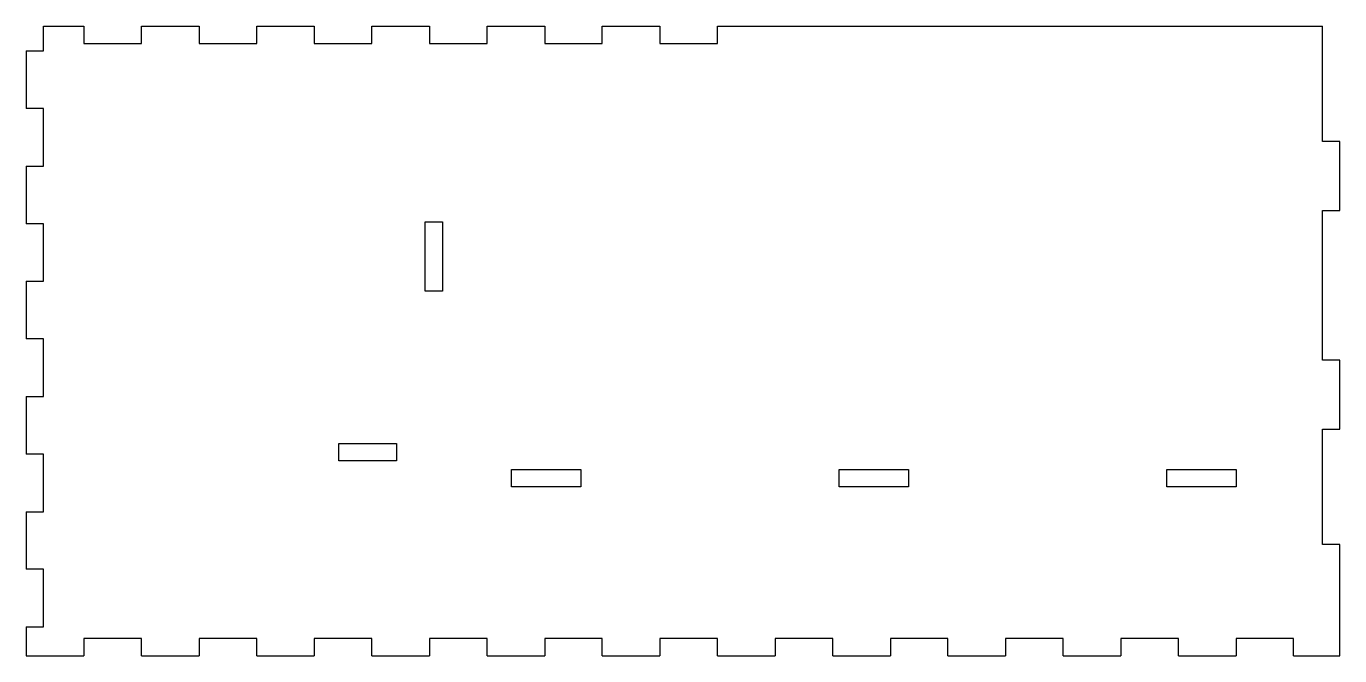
# Model space of a CAD drawing. Header units: millimetres. Extents: x 3445 to 3673, y 889 to 999.
import ezdxf

# ---------------------------------------------------------------- set-up
doc = ezdxf.new("R2010")
doc.units = ezdxf.units.MM

msp = doc.modelspace()

# ---------------------------------------------------------------- linework, layer by layer
at = {"color": 0}
for p, q in [((3448.22, 998.72, -130.12), (3455.22, 998.72, -130.12)), ((3448.22, 994.45, -130.12), (3448.22, 998.72, -130.12)), ((3455.22, 998.72, -130.12), (3455.22, 995.72, -130.12)), ((3465.22, 998.72, -130.12), (3475.22, 998.72, -130.12)), ((3465.22, 995.72, -130.12), (3465.22, 998.72, -130.12)), ((3475.22, 998.72, -130.12), (3475.22, 995.72, -130.12)), ((3485.22, 998.72, -130.12), (3495.22, 998.72, -130.12)), ((3485.22, 995.72, -130.12), (3485.22, 998.72, -130.12)), ((3495.22, 998.72, -130.12), (3495.22, 995.72, -130.12)), ((3505.22, 998.72, -130.12), (3515.22, 998.72, -130.12)), ((3505.22, 995.72, -130.12), (3505.22, 998.72, -130.12)), ((3515.22, 998.72, -130.12), (3515.22, 995.72, -130.12)), ((3525.22, 998.72, -130.12), (3535.22, 998.72, -130.12)), ((3525.22, 995.72, -130.12), (3525.22, 998.72, -130.12)), ((3535.22, 998.72, -130.12), (3535.22, 995.72, -130.12)), ((3545.22, 998.72, -130.12), (3555.22, 998.72, -130.12)), ((3545.22, 995.72, -130.12), (3545.22, 998.72, -130.12)), ((3555.22, 998.72, -130.12), (3555.22, 995.72, -130.12)), ((3565.22, 998.72, -130.12), (3670.22, 998.72, -130.12)), ((3565.22, 995.72, -130.12), (3565.22, 998.72, -130.12)), ((3670.22, 978.72, -130.12), (3670.22, 998.72, -130.12)), ((3445.22, 994.45, -130.12), (3448.22, 994.45, -130.12)), ((3445.22, 994.45, -130.12), (3445.22, 984.45, -130.12)), ((3455.22, 995.72, -130.12), (3465.22, 995.72, -130.12)), ((3475.22, 995.72, -130.12), (3485.22, 995.72, -130.12)), ((3495.22, 995.72, -130.12), (3505.22, 995.72, -130.12)), ((3515.22, 995.72, -130.12), (3525.22, 995.72, -130.12)), ((3535.22, 995.72, -130.12), (3545.22, 995.72, -130.12)), ((3555.22, 995.72, -130.12), (3565.22, 995.72, -130.12)), ((3448.22, 984.45, -130.12), (3445.22, 984.45, -130.12)), ((3448.22, 974.45, -130.12), (3448.22, 984.45, -130.12)), ((3673.22, 978.72, -130.12), (3670.22, 978.72, -130.12)), ((3673.22, 966.72, -130.12), (3673.22, 978.72, -130.12)), ((3445.22, 974.45, -130.12), (3448.22, 974.45, -130.12)), ((3445.22, 974.45, -130.12), (3445.22, 964.45, -130.12)), ((3448.22, 964.45, -130.12), (3445.22, 964.45, -130.12)), ((3448.22, 954.45, -130.12), (3448.22, 964.45, -130.12)), ((3514.47, 964.75, -130.12), (3517.47, 964.75, -130.12)), ((3514.47, 952.75, -130.12), (3514.47, 964.75, -130.12)), ((3517.47, 964.75, -130.12), (3517.47, 952.75, -130.12)), ((3670.22, 940.78, -130.12), (3670.22, 966.72, -130.12)), ((3670.22, 966.72, -130.12), (3673.22, 966.72, -130.12)), ((3445.22, 954.45, -130.12), (3448.22, 954.45, -130.12)), ((3445.22, 954.45, -130.12), (3445.22, 944.45, -130.12)), ((3517.47, 952.75, -130.12), (3514.47, 952.75, -130.12)), ((3448.22, 944.45, -130.12), (3445.22, 944.45, -130.12)), ((3448.22, 934.45, -130.12), (3448.22, 944.45, -130.12)), ((3673.22, 940.78, -130.12), (3670.22, 940.78, -130.12)), ((3673.22, 928.78, -130.12), (3673.22, 940.78, -130.12)), ((3445.22, 934.45, -130.12), (3448.22, 934.45, -130.12)), ((3445.22, 934.45, -130.12), (3445.22, 924.45, -130.12)), ((3670.22, 908.78, -130.12), (3670.22, 928.78, -130.12)), ((3670.22, 928.78, -130.12), (3673.22, 928.78, -130.12)), ((3499.47, 926.28, -130.12), (3509.47, 926.28, -130.12)), ((3499.47, 923.28, -130.12), (3499.47, 926.28, -130.12)), ((3509.47, 926.28, -130.12), (3509.47, 923.28, -130.12)), ((3448.22, 924.45, -130.12), (3445.22, 924.45, -130.12)), ((3448.22, 914.45, -130.12), (3448.22, 924.45, -130.12)), ((3509.47, 923.28, -130.12), (3499.47, 923.28, -130.12)), ((3529.47, 921.78, -130.12), (3541.47, 921.78, -130.12)), ((3529.47, 918.78, -130.12), (3529.47, 921.78, -130.12)), ((3541.47, 921.78, -130.12), (3541.47, 918.78, -130.12)), ((3586.35, 921.78, -130.12), (3598.35, 921.78, -130.12)), ((3586.35, 918.78, -130.12), (3586.35, 921.78, -130.12)), ((3598.35, 921.78, -130.12), (3598.35, 918.78, -130.12)), ((3643.22, 921.78, -130.12), (3655.22, 921.78, -130.12)), ((3643.22, 918.78, -130.12), (3643.22, 921.78, -130.12)), ((3655.22, 921.78, -130.12), (3655.22, 918.78, -130.12)), ((3541.47, 918.78, -130.12), (3529.47, 918.78, -130.12)), ((3598.35, 918.78, -130.12), (3586.35, 918.78, -130.12)), ((3655.22, 918.78, -130.12), (3643.22, 918.78, -130.12)), ((3445.22, 914.45, -130.12), (3448.22, 914.45, -130.12)), ((3445.22, 914.45, -130.12), (3445.22, 904.45, -130.12)), ((3673.22, 908.78, -130.12), (3670.22, 908.78, -130.12)), ((3673.22, 889.45, -130.12), (3673.22, 908.78, -130.12)), ((3448.22, 904.45, -130.12), (3445.22, 904.45, -130.12)), ((3448.22, 894.45, -130.12), (3448.22, 904.45, -130.12)), ((3445.22, 894.45, -130.12), (3448.22, 894.45, -130.12)), ((3445.22, 894.45, -130.12), (3445.22, 889.45, -130.12)), ((3455.22, 892.45, -130.12), (3455.22, 889.45, -130.12)), ((3465.22, 892.45, -130.12), (3455.22, 892.45, -130.12)), ((3465.22, 889.45, -130.12), (3465.22, 892.45, -130.12)), ((3475.22, 892.45, -130.12), (3475.22, 889.45, -130.12)), ((3485.22, 892.45, -130.12), (3475.22, 892.45, -130.12)), ((3485.22, 889.45, -130.12), (3485.22, 892.45, -130.12)), ((3495.22, 892.45, -130.12), (3495.22, 889.45, -130.12)), ((3505.22, 892.45, -130.12), (3495.22, 892.45, -130.12)), ((3505.22, 889.45, -130.12), (3505.22, 892.45, -130.12)), ((3515.22, 892.45, -130.12), (3515.22, 889.45, -130.12)), ((3525.22, 892.45, -130.12), (3515.22, 892.45, -130.12)), ((3525.22, 889.45, -130.12), (3525.22, 892.45, -130.12)), ((3535.22, 892.45, -130.12), (3535.22, 889.45, -130.12)), ((3545.22, 892.45, -130.12), (3535.22, 892.45, -130.12)), ((3545.22, 889.45, -130.12), (3545.22, 892.45, -130.12)), ((3555.22, 892.45, -130.12), (3555.22, 889.45, -130.12)), ((3565.22, 892.45, -130.12), (3555.22, 892.45, -130.12)), ((3565.22, 889.45, -130.12), (3565.22, 892.45, -130.12)), ((3575.22, 892.45, -130.12), (3575.22, 889.45, -130.12)), ((3585.22, 892.45, -130.12), (3575.22, 892.45, -130.12)), ((3585.22, 889.45, -130.12), (3585.22, 892.45, -130.12)), ((3595.22, 892.45, -130.12), (3595.22, 889.45, -130.12)), ((3605.22, 892.45, -130.12), (3595.22, 892.45, -130.12)), ((3605.22, 889.45, -130.12), (3605.22, 892.45, -130.12)), ((3615.22, 892.45, -130.12), (3615.22, 889.45, -130.12)), ((3625.22, 892.45, -130.12), (3615.22, 892.45, -130.12)), ((3625.22, 889.45, -130.12), (3625.22, 892.45, -130.12)), ((3635.22, 892.45, -130.12), (3635.22, 889.45, -130.12)), ((3645.22, 892.45, -130.12), (3635.22, 892.45, -130.12)), ((3645.22, 889.45, -130.12), (3645.22, 892.45, -130.12)), ((3655.22, 892.45, -130.12), (3655.22, 889.45, -130.12)), ((3665.22, 892.45, -130.12), (3655.22, 892.45, -130.12)), ((3665.22, 889.45, -130.12), (3665.22, 892.45, -130.12)), ((3445.22, 889.45, -130.12), (3455.22, 889.45, -130.12)), ((3465.22, 889.45, -130.12), (3475.22, 889.45, -130.12)), ((3485.22, 889.45, -130.12), (3495.22, 889.45, -130.12)), ((3505.22, 889.45, -130.12), (3515.22, 889.45, -130.12)), ((3525.22, 889.45, -130.12), (3535.22, 889.45, -130.12)), ((3545.22, 889.45, -130.12), (3555.22, 889.45, -130.12)), ((3565.22, 889.45, -130.12), (3575.22, 889.45, -130.12)), ((3585.22, 889.45, -130.12), (3595.22, 889.45, -130.12)), ((3605.22, 889.45, -130.12), (3615.22, 889.45, -130.12)), ((3625.22, 889.45, -130.12), (3635.22, 889.45, -130.12)), ((3645.22, 889.45, -130.12), (3655.22, 889.45, -130.12)), ((3665.22, 889.45, -130.12), (3673.22, 889.45, -130.12))]:
    msp.add_line(p, q, dxfattribs=at)

doc.saveas('drawing.dxf')
